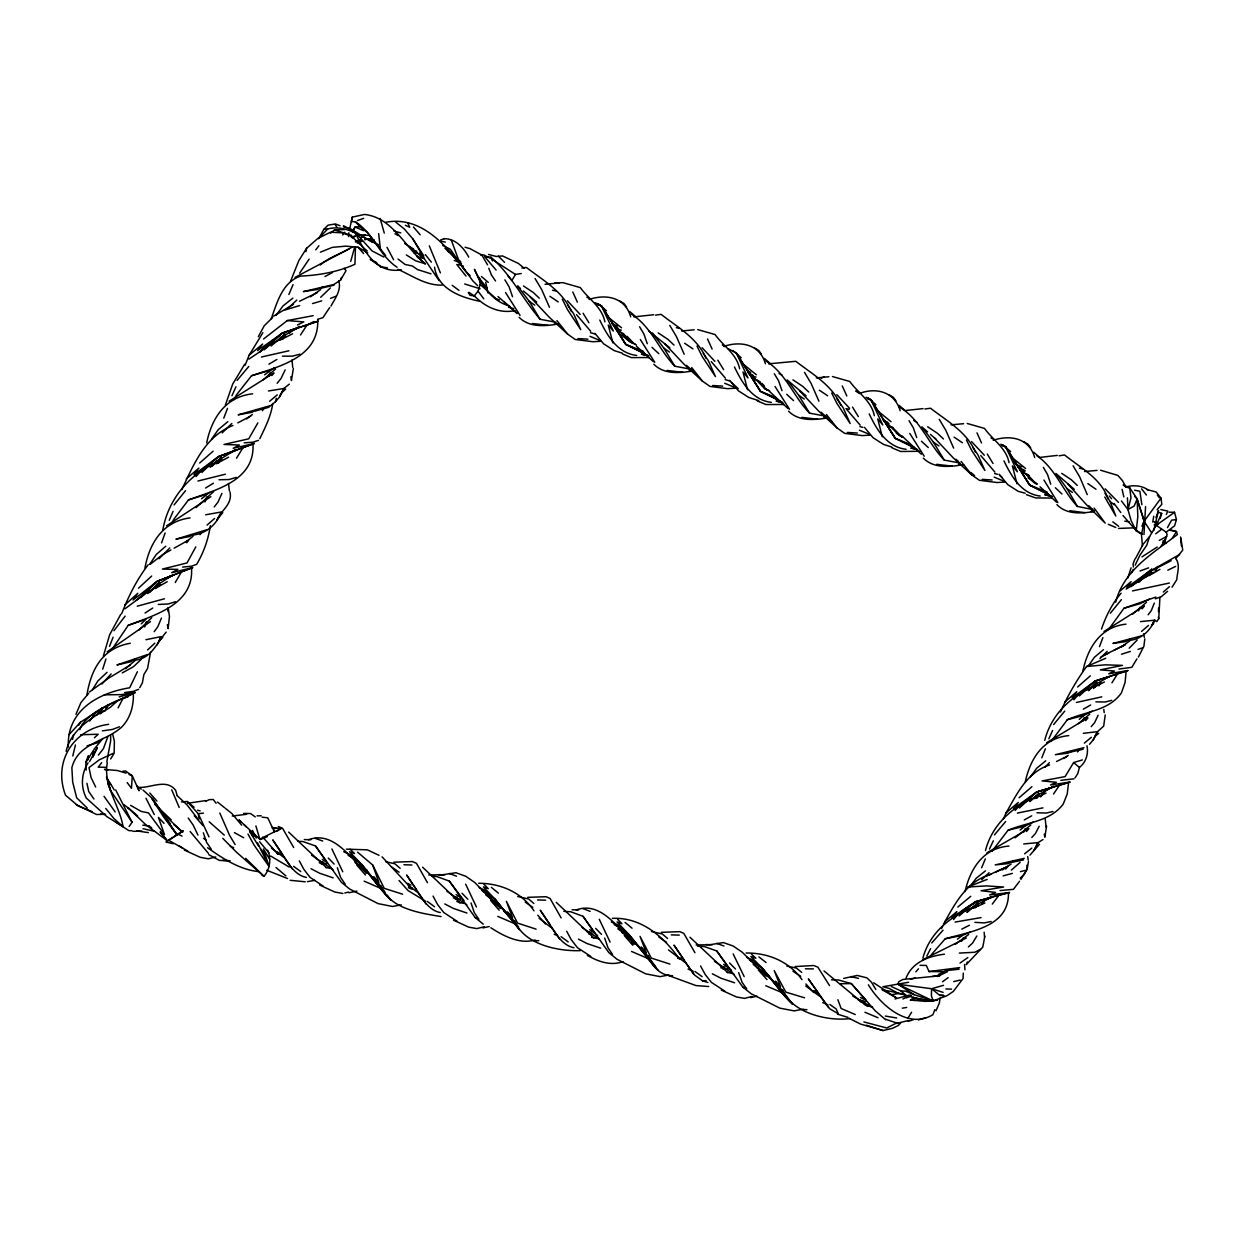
<?xml version="1.0" encoding="UTF-8"?>
<svg xmlns="http://www.w3.org/2000/svg" width="1245" height="1245" viewBox="0 0 1245 1245"><rect width="100%" height="100%" fill="white"/><g stroke="black" fill="none" stroke-linecap="round" stroke-linejoin="round"><path stroke-width="1.5" d="M1143.968 534.51L1145.571 506.528M1140.498 621.597L1154.753 620.181L1156.761 621.628L1158.753 618.687L1159.92 597.476M1158.488 611.668L1158.581 608.074M943.492 985.324L931.602 988.732L931.416 995.875L933.143 1000.964L947.056 995.673L953.312 991.425L963.054 978.554L963.272 973.123M133.293 692.282C133.978 704.95 130.834 717.478 122.026 726.753C106.043 741.74 78.046 742.674 71.868 767.776L72.692 782.109L76.676 797.78L87.321 808.161M92.675 757.256L93.001 751.638M68.319 747.109C66.561 710.646 97.981 692.92 129.682 687.785L137.386 671.74M348.538 236.55L348.865 232.722M191.45 567.051C194.671 604.152 155.687 614.688 128.235 625.332L112.626 648.427M261.932 874.955L263.956 876.309C270.056 869.492 271.348 858.505 267.706 850.242M150.552 652.271L147.548 668.503L143.891 674.525L142.381 682.851L139.751 687.645M1126.18 670.977L1125.06 682.556L1121.465 692.796C1109.062 710.708 1085.858 711.409 1067.339 719.703L1051.558 740.853M1142.179 534.338L1136.234 530.961L1137.821 516.504L1137.152 498.918L1129.806 487.915L1124.048 485.425M253.015 444.73C254.509 481.006 215.401 489.923 188.446 499.93L173.942 519.134L171.39 524.145M1068.615 782.514L1067.214 794.045L1063.183 804.161C1050.064 821.622 1026.985 822.276 1008.076 830.213L992.078 851.144M1144.809 638.918L1143.906 646.217L1138.397 657.111M230.029 491.899C232.644 504.894 220.91 509.999 216.879 520.223M272.733 403.567C270.99 416.281 265.216 427.408 259.785 438.707M1105.233 714.972L1103.677 726.1L1097.483 731.687L1093.235 739.732M317.724 319.934C319.078 357.253 279.627 366.279 251.552 375.725L236.659 394.634L234.013 399.598M210.343 525.732C208.257 539.505 203.698 552.5 196.679 564.327L191.388 566.226L182.564 567.082M354.747 246.977L350.716 261.372M1008.434 893.023C1009.135 927.136 970.182 931.525 945.22 938.777L931.244 954.806M1003.237 819.288L1006.162 812.736L1018.254 802.449L1013.554 808.534L1036.665 792.007L1069.953 782.062L1050.547 784.957L1056.351 782.28L1042.096 780.911L1065.129 776.6L1073.626 762.562L1079.415 767.418L1077.796 773.565L1075.042 777.829M293.353 368.473L291.439 380.596L290.91 376.675M1046.594 826.104L1044.835 837.216L1044.259 834.134M1028.432 861.587L1027.249 868.854L1024.137 874.441M940.177 997.852L939.275 1003.252L935.991 1010.769M1152.745 522.075L1153.741 516.224M87.99 759.792L88.628 756.291M984.857 936.115L982.772 947.149L966.229 964.626L967.396 961.965M406.368 254.945L415.565 260.781L425.339 263.8C404.952 247.568 392.875 217.486 364.411 214.451L352.273 217.144L351.417 221.579L355.323 221.781C373.422 233.157 379.46 255.77 397.062 267.224M1161.149 546.01L1165.538 539.77L1167.11 534.463L1166.191 532.175L1156.263 525.297L1161.678 513.391L1158.052 512.053M72.786 755.98L75.416 744.992M349.627 229.251L352.273 217.144M305.865 251.63L306.597 248.284L317.786 238.48L330.423 232.224L342.515 232.831L351.697 236.379L360.848 245.281M100.814 713.525L102.121 707.829L100.207 713.183M103.366 656.068L109.684 634.67L120.796 614.252M105.934 659.056L102.728 669.11M72.506 739.359L73.626 734.674M255.458 410.974L268.5 407.395L275.472 401.73L276.312 398.307M107.786 736.853L103.397 748.696L98.371 755.092M1153.695 530.557L1158.519 510.481L1155.951 517.624M106.805 761.847L110.665 740.791L110.634 735.095M1136.234 530.961L1131.145 520.69L1127.97 509.547L1130.958 497.922L1129.806 487.915L1126.009 487.137L1123.177 484.959M86.917 695.037C91.056 669.25 102.572 648.007 130.32 643.276M162.846 529.825C168.589 497.409 191.606 471.777 221.968 459.887M165.118 532.985L161.57 542.867M1102.883 637.642L1099.475 646.669M225.361 405.092L232.675 384.129L244.658 364.287M227.493 408.376L223.758 418.18M1167.483 527.584L1171.592 520.161L1176.432 519.554L1174.533 512.286L1169.008 512.193M1150.629 573.961L1151.656 570.428M1176.432 519.554L1174.595 525.826L1166.191 532.175M1045.364 748.79L1041.832 757.785M88.053 762.812C81.33 773.627 80.505 786.622 86.278 798.045L107.039 816.767L123.068 826.68C119.489 805.204 102.915 785.066 107.319 762.827M1160.107 518.527L1161.678 513.391M144.965 567.953C149.493 542.991 162.939 521.39 190.003 517.92M157.913 586.177L158.986 582.691M985.34 858.863L981.636 867.781M1127.768 578.131L1131.114 567.844M1174.533 512.286L1156.263 525.297L1149.524 536.719L1146.754 545.217L1139.875 555.286L1135.191 565.137M468.291 292.622L470.112 295.392L474.314 295.812L478.049 291.174L480.228 284.498L479.761 278.849L478.236 276.546M144.7 626.966L146.381 621.862M206.686 442.924C211.697 418.055 225.532 396.735 252.673 393.809M1082.948 670.759C1087.881 647.618 1100.471 626.982 1125.994 624.15M218.606 463.124L220.349 457.927M293.042 284.638L288.887 294.505M330.983 306.068C335.076 298.364 341.644 290.209 338.733 280.654M1095.024 687.256L1096.798 682.027M1138.63 610.844L1139.797 607.389M1025.289 781.735C1030.409 758.641 1043.077 738.02 1068.739 735.624M290.474 281.494L298.893 260.485L306.597 248.284M322.548 287.05L317.319 289.494L303.375 291.595L333.784 284.514L340.523 280.172L341.488 277.402M1020.869 879.452L1027.249 868.854L1026.876 865.275M965.031 891.529C970.415 868.512 983.27 848.016 1008.995 846.071M121.745 613.583C128.468 596.262 136.997 579.314 148.202 564.748M204.974 501.922L206.779 496.848M271.239 318.689C277.106 302.566 282.413 281.868 300.823 276.079C319.296 275.254 337.924 271.908 354.934 264.282L355.494 246.868M282.568 339.434L284.42 334.267M1036.836 798.278L1038.704 793.081L1036.245 797.952M86.216 770.095L85.843 762.345L88.27 755.746M1082.901 721.057L1084.162 717.665M1136.903 658.916L1131.829 667.32L1118.913 669.032M934.855 1009.602L932.941 1014.644C908.399 1029.755 880.806 1005.337 868.387 984.826M66.125 751.295C70.638 731.889 87.726 720.124 103.864 710.584M1101.498 629.067C1105.887 616.104 1112.127 603.638 1121.091 593.211M268.687 376.317L269.978 372.955M1141.93 526.261L1144.124 520.581L1137.152 498.918L1134.631 496.319M1135.051 558.787L1133.043 563.985L1133.401 567.035M1044.757 740.308C1051.62 713.307 1072.785 694.29 1098.183 684.61M109.513 646.357L113.124 637.222M976.531 906.391L977.885 902.967L975.302 907.761M985.464 850.568C992.498 823.459 1014.208 804.908 1039.808 795.633M1154.317 603.078L1151.267 610.704L1148.123 614.781M1115.691 602.144C1123.893 569.992 1152.932 553.294 1177.35 534.603L1176.525 531.568L1169.615 529.685M1023.966 831.862L1025.304 828.501M245.094 365.252L249.218 355.105L262.866 332.695M1166.316 514.481L1167.748 511.057L1160.822 509.563M181.817 489.612C193.597 464.618 205.114 436.295 232.924 425.479M1137.152 498.918L1134.195 506.015L1127.97 509.547L1121.465 500.957M161.461 618.065L157.773 626.826L154.178 631.682M922.887 958.09C930.217 930.995 953.032 914.001 978.601 905.473M75.961 714.319L80.925 702.569L88.597 693.418M79.867 729.648L82.03 724.512C95.818 707.362 116.672 701.806 135.129 692.516L121.294 694.617L104.3 694.834M1149.135 575.237L1151.267 570.226M169.227 520.332L173.071 511.353M1060.46 712C1067.525 695.924 1076.427 680.61 1086.574 666.495L1105.7 658.278M156.559 587.578L158.784 582.613M221.921 493.425L217.984 502.14L214.218 506.948M166.223 632.118C156.248 643.074 151.781 658.901 133.9 660.301M231.928 395.739L235.959 386.837M104.845 711.051L107.941 704.483M1048.85 738.767L1052.616 730.504M961.669 941.204L963.194 937.905M1131.767 572.56L1133.246 569.354M1098.106 715.268L1094.62 722.676L1091.243 726.644M217.813 462.767L219.369 459.483M941.438 928.614L942.823 925.689M989.448 849.043L993.323 840.826M943.445 924.366C954.853 903.839 966.26 881.398 990.755 874.364M285.167 369.874L281.012 378.527L277.137 383.273M145.898 639.712L161.134 636.6L159.018 641.004L162.784 637.269M1093.639 688.563L1096.005 683.661M157.119 644.91L161.134 636.6M92.83 756.913L97.328 747.731L89.578 761.504M329.692 307.577L322.906 317.662L317.506 319.327M1135.673 558.227L1143.143 544.221L1149.524 536.719M281.79 339.045L284.233 334.174M926.825 956.051L930.591 948.659M1039.17 826.244L1035.42 833.574L1031.84 837.449M1157.554 566.475L1155.189 571.004L1157.492 567.938M217.548 518.932L222.777 512.66M118.104 707.86L123.364 697.776M1108.548 629.55L1123.955 608.26L1155.905 597.055M142.584 656.504L140.887 659.663L133.495 666.682L122.29 672.891M258.322 336.679L264.282 325.723L272.655 317.491M352.491 231.679L355.043 227.041L360.023 226.73L367.368 232.473L385.67 255.536M318.658 238.713L323.902 229.251L328.089 225.158L335.356 223.944L340.056 225.75M1098.93 685.87L1100.813 682.509M1006.162 812.736C1017.118 793.703 1026.907 772.367 1049.597 764.944M200.103 534.65L201.923 531.506M78.653 725.337L80.474 722.209C95.554 712.451 110.898 702.211 128.157 696.764M175.249 582.52L181.163 572.389M1019.546 881.273L1013.414 889.35L1000.046 890.564M1040.711 796.94L1044.633 790.373M1172.059 587.158L1176.774 579.734C1177.147 572.793 1180.369 565.806 1176.151 558.974M291.221 330.018L289.291 333.24L292.061 330.594M352.242 231.679L355.043 227.041L363.649 230.698M521.235 273.542L515.508 274.445L511.851 280.514L507.587 275.425M262.477 410.694L264.36 407.566M110.649 758.952L114.166 753.147L114.384 741.18L112.688 734.254M976.843 936.007L972.501 943.165L968.361 946.931M195.776 546.897L187.015 562.958L162.426 569.074L177.848 569.37L171.685 572.731L192.617 567.564L157.026 581.415L133.059 600.028L137.806 593.258L124.811 604.977M92.488 689.73L97.857 680.953L107.023 672.347M236.534 458.176L242.744 448.107M907.901 1018.177L911.589 1012.201M911.48 999.968L913.239 997.136M1111.925 682.836L1117.279 674.323M340.523 280.172L346.017 270.694L344.087 268.157M906.095 977.994C912.274 962.152 928.848 956.098 944.457 954.199M85.843 762.345L94.667 748.51L102.915 738.425M257.855 422.895L248.735 438.816L224.007 444.449L239.46 445.041L233.189 448.278L254.322 443.5L218.311 456.697L193.971 474.719L198.873 468.073L186.252 478.936M1180.836 538.245L1182.75 550.119L1175.762 558.694M1172.385 537.964L1176.525 531.568L1170.02 530.308M983.892 900.368L981.838 903.543L984.453 901.209M300.527 334.952L307.017 324.992M96.519 715.361L100.689 708.95M149.696 564.312L156.325 554.445L165.756 546.213M1146.552 489.425L1156.138 492.008L1161.025 498.124L1144.124 521.235L1141.494 534.65L1142.412 546.104M299.609 273.184L309.133 259.131M129.138 826.54L132.063 822.214L115.692 789.937M1146.427 576.653L1151.749 568.825M1053.519 794.014L1059.23 785.626M186.797 542.773L188.649 540.081L174.129 548.173M1152.559 623.356L1154.753 620.181C1150.115 630.982 1140.747 639.852 1128.577 640.397M211.448 439.376L218.264 429.649L227.851 421.635M1087.974 666.433L1094.417 657.282L1103.412 649.703M1030.113 777.394L1036.618 768.321L1045.691 760.851M1077.61 751.949L1079.648 749.148M153.633 588.605L156.979 584.029M275.985 315.467L283.051 305.897L292.855 298.131M969.622 887.156L976.251 878.207L985.418 870.877M89.609 721.026L96.472 711.844M113.933 630.717L125.123 616.119M992.265 904.088L998.459 895.886M315.748 249.856L318.891 245.747M342.64 234.978L344.756 232.208M214.825 463.778L217.128 460.774M101.67 762.687L98.199 767.153L105.949 767.309M1142.132 608.836L1144.388 605.942L1103.988 631.495M1092.503 687.022L1096.036 682.509M1137.167 640.054L1129.199 648.194M174.067 504.91L185.567 490.654M1110.384 613.178L1121.403 599.639M278.755 339.994L281.121 337.037M1163.344 592.029L1169.428 586.66M1085.624 720.668L1087.928 717.82L1046.703 742.674M136.405 600.292L157.026 581.415L173.74 574.91L167.733 577.913L170.985 575.812M1053.675 724.497L1064.771 711.082M1034.206 797.998L1036.634 795.026M271.877 375.539L273.993 372.94L229.111 401.201M994.444 834.85L1005.633 821.56M237.079 380.394L248.829 366.403M111.116 673.95L101.95 684.019M1005.68 869.01L1007.796 866.442L986.958 875.842M1026.518 831.458L1028.868 828.625L986.911 852.825M1089.515 744.292L1093.577 739.437L1097.483 731.687L1083.321 733.289M196.056 476.539L199.745 472.182L218.311 456.697L235.243 450.503L229.158 453.382L235.243 449.616M931.758 942.963L943.041 930.155M330.392 287.937L320.681 297.259M275.472 401.73L279.705 396.797L283.907 388.487L289.307 384.114M973.092 907.776L975.598 904.85M1029.988 855.113L1034.066 850.288L1038.097 842.6L1042.983 839.55M1073.844 699.768L1077.641 695.364L1095.133 681.062L1108.813 676.689M106.307 707.86L108.829 704.966M1138.91 582.364L1149.835 570.319M915.838 971.847L918.483 968.828M259.691 352.413L263.473 348.133L282.35 333.069L299.438 327.233L293.275 329.972L299.469 326.392M147.548 649.952L154.8 643.214M1015.173 810.448L1019.032 806.106L1036.665 792.007L1052.352 787.338L1046.671 789.703L1050.033 787.898M169.802 547.956L159.049 558.74M1157.072 509.687L1161.803 504.365L1161.025 498.124M69.129 734.566L80.474 722.209M1020.137 862.38L1011.329 870.146M1107.147 651.4L1099.942 658.605M231.85 423.456L222.17 432.887M953.577 919.541C967.318 901.894 988.95 897.474 1009.462 892.525L989.588 894.968L995.533 892.416L981.091 890.735L1003.641 887.031L986.367 885.911L967.723 887L987.161 879.406M207.075 525.094L214.545 518.511M140.918 597.616L157.026 581.415L192.617 567.564M108.611 724.325C73.626 728.947 52.695 761.52 65.518 795.197L78.155 805.951L92.208 811.631M1045.022 767.231L1049.41 762.594M321.008 235.99L327.653 228.987C346.328 223.913 362.108 237.888 378.356 244.627M159.671 582.053L149.571 592.558M1141.572 631.402L1148.513 625.441M269.62 401.295L277.215 394.867M989.106 872.698L981.745 879.686M296.792 300.076L288.171 308.184M201.861 472.509L218.311 456.697L254.322 443.5M1079.368 695.955L1095.133 681.062L1127.814 670.573L1108.766 673.794L1114.477 671.024L1100.362 669.872L1122.43 665.39L1105.218 664.83L1086.574 666.495M1084.348 743.109L1091.398 737.289M220.987 457.351L211.977 466.315M138.584 630.328L151.765 617.691M1019.422 808.005L1036.665 792.007L1069.953 782.062M264.251 349.814L282.35 333.069L317.989 321.241L282.35 333.069L257.637 350.561L262.664 344.025L249.218 355.105M1088.488 690.695L1096.409 683.069M1079.415 767.418C1085.982 762.485 1088.706 753.614 1086.947 745.739M141.199 623.869L145.914 619.325L128.235 625.332M1024.619 853.805L1031.825 848.094M285.027 333.753L277.153 341.255M138.491 588.2L151.688 576.03M1042.688 793.61L1046.5 790.015M196.056 507.633L213.642 491.619M1029.973 801.562L1035.451 796.426L1053.784 786.14M959.195 915.946L975.411 901.691L991.456 897.412L985.635 899.653L990.849 897.069M147.735 593.585L156.014 585.85L171.888 575.517M94.433 737.756L98.184 734.254L80.738 734.721M1132.436 614.345L1146.505 602.284M1020.153 878.098L1024.106 874.472M201.472 498.778L209.549 492.444M1167.561 591.344L1161.227 596.744L1155.313 598.829M285.65 389.109L281.681 392.72L279.565 396.579L283.907 388.487L268.438 390.977M263.037 379.927L275.503 369.049M199.667 463.031L213.097 451.188M1077.61 686.991L1090.309 675.848M117.761 700.608L110.4 707.222L99.818 713.821M210.203 467.357L217.252 461.086L233.391 451.063M124.936 608.805L146.35 592.947L160.683 584.574M967.178 912.336L978.196 902.703M1019.11 797.734L1031.903 786.731M264.609 374.807L274.46 367.68M1078.466 723.61L1089.748 714.116M100.129 740.464L97.468 742.767L87.041 745.864M1088.27 690.352L1093.888 685.466L1108.704 676.782M1079.275 719.377L1083.788 715.455L1092.207 711.128M263.567 338.998L287.299 320.572L313.195 315.67M125.589 668.658L135.331 660.317M1064.708 702.133L1076.8 691.722L1072.163 697.854L1095.133 681.062L1127.814 670.573M1095.118 736.34L1098.681 733.274M957.794 907.045L970.726 896.322M271.145 345.985L281.183 337.411L297.555 327.731M1131.114 586.582L1147.283 572.793L1179.529 554.539M1120.22 590.861L1131.114 581.648L1126.881 587.484L1147.283 572.793L1171.171 560.732M1029.755 801.235L1035.451 796.426M1015.126 837.838L1030.844 824.984M1020.137 830.073L1024.744 826.213L1033.366 822.042M960.004 963.07L967.847 957.576M944.69 921.736L956.876 911.713L952.051 917.612L975.411 901.691L1009.462 892.525M330.501 233.173L334.516 229.92L344.647 229.594M352.771 246.65C342.515 253.466 329.816 256.626 320.292 264.998M249 359.074L271.177 344.102L285.93 336.321M1039.528 844.266L1033.848 850.615L1038.097 842.6L1023.701 843.954M185.894 542.011L193.084 536.268M966.898 911.916L974.15 906.127L989.635 898.034M89.36 692.033L108.175 678.447L130.165 665.11M150.178 564.296L162.83 554.476L170.907 549.979M246.681 418.896L252.346 414.523M957.452 939.197L962.276 935.477L970.197 932.116M1155.749 533.778L1161.601 529.281M955.117 944.441L968.657 934.513M1121.309 647.151L1130.195 640.475M361.237 237.53L365.003 234.745M272.344 827.676L281.012 828.532L276.686 831.427M942.527 981.791L948.176 977.605M927.105 1001.276L933.797 1000.482C916.771 1000.747 900.197 991.923 882.923 990.164M310.425 296.855L320.65 289.618M1063.837 758.578L1068.179 755.45M107.117 651.835L150.489 621.597M1002.334 869.975L1011.158 863.999M1157.227 547.022L1141.961 556.888M902.936 998.972L910.671 994.973M166.597 525.81L210.841 496.708M938.216 974.602L945.951 970.618L959.07 969.232M1126.165 589.087L1153.57 572.373M273.573 316.168L293.509 304.325M145.042 613.022L152.777 608.011M182.875 831.333L165.974 842.071L173.304 843.752M352.335 238.013L355.292 236.145M135.036 658.963L130.492 661.842L116.937 664.97L147.439 654.605M349.16 248.735L295.018 277.417M1151.469 624.959L1153.695 623.589M205.565 488.024L213.44 483.2M192.773 534.634L189.66 536.486L175.918 539.21L206.872 529.747M268.889 364.178L276.841 359.494M1083.337 709.183L1090.651 704.981M1149.057 575.595L1159.904 569.385M1108.221 676.72L1104.953 678.587L1109.139 676.751M255.132 410.539L251.972 412.344L238.153 414.834L269.325 405.932M155.08 588.589L167.219 581.726M306.581 325.505L313.709 321.568M1024.277 819.91L1031.7 815.817M183.139 830.68L168.464 840.188L187.715 850.942M216.241 463.794L228.551 457.195M324.976 276.514L332.477 272.531M237.826 422.88L250.883 415.923M1159.297 540.408L1166.721 536.486M1130.071 639.199L1125.324 641.689L1112.937 643.432L1141.214 635.93M926.062 1017.554L918.39 1019.951M125.263 697.62L135.129 692.516L119.115 696.935M980.344 949.39L974.788 952.269L959.319 953.079M205.705 801.422L209.16 799.648L213.237 799.508L216.132 803.29M1100.487 657.282L1108.766 653.034M1113.746 650.481L1125.34 644.537L1105.155 654.668M280.109 340.134L292.575 333.784M947.538 971.645L937.578 976.469M1093.048 687.738L1104.424 681.98M961.84 929.097L969.466 925.237M922.436 959.864L966.291 938.014M267.333 836.656L260.236 839.581L238.947 819.895L241.452 822.276M1056.523 761.504L1066.934 756.353M1071.198 751.575L1067.93 753.178L1055.324 754.703L1083.99 747.654M297.446 324.992L303.796 321.895L287.299 320.572M299.547 301.243L317.491 292.528M1167.81 570.179L1175.654 566.382M1149.446 599.125L1139.844 603.778L1123.955 608.26M1034.533 798.668L1046.049 793.081M995.875 871.998L1007.796 866.442M1014.753 860.56L1008.014 863.625L995.175 864.901L1024.261 858.35M821.264 378.184L824.346 376.784M281.012 828.532L259.8 839.13L255.879 825.933M973.076 908.29L984.842 903.014M910.266 1000.264L915.355 997.976M906.313 997.899L911.511 995.735M819.832 995.813L829.559 1008.637L838.321 1013.819L836.173 1008.948L829.886 1004.513M320.339 252.19L332.306 247.366L345.721 246.152L357.984 247.179L367.711 252.859M138.584 689.31L133.386 691.364L124.64 692.562M330.516 298.38L335.979 296.232M119.427 726.784L112.47 729.43L102.323 730.877M357.268 242.993L362.062 241.203M1140.031 570.973L1148.559 567.876M357.486 220.567L363.727 218.311M258.431 440.356L253.077 442.162L244.207 442.862M113.093 753.396L99.226 759.855L89.017 767.605L91.072 777.58L95.663 787.011M1138.039 649.361L1142.536 647.882M908.243 1021.398L913.472 1019.671M440.683 239.911L444.325 238.729M175.42 601.724L168.308 603.981L158.255 604.447M1121.465 654.232L1130.367 651.415M188.446 499.93L206.312 494.358M284.965 310.005L299.625 305.57M1073.626 762.562L1082.356 759.932M137.261 606.19L164.465 598.767M312.573 303.562L321.724 300.854M236.27 477.411L229.08 479.527L219.011 479.761M843.69 978.399L857.276 975.457L866.909 977.854L871.484 982.243L875.826 989.464M251.552 375.725L269.527 370.465M193.115 535.054C206.125 533.545 216.957 524.41 221.081 512.022L205.69 514.792M197.939 481.021L225.361 474.221M299.812 354.171L292.575 356.132L282.475 356.179M1073.953 778.825L1060.818 780.335M1003.143 875.889L1012.356 873.383M895.046 998.972L909.099 995.175M1132.468 590.924L1169.351 583.049M910.422 979.317L915.402 977.994M351.246 237.126L354.918 236.161M1067.339 719.703L1083.788 715.455M752.027 996.467L744.572 998.381L736.495 996.98L721.306 990.071M1083.134 749.241L1071.198 751.933M261.388 357.019L288.933 350.779M308.449 839.721C332.617 830.664 349.845 856.778 364.614 871.391M1111.754 700.344L1105.155 702.009L1095.88 701.869M1020.449 871.625L1025.429 870.364M484.383 926.716L476.851 928.599L468.727 927.151L453.6 920.211M334.033 285.183L320.837 288.264M215.774 856.949L208.304 858.817L200.103 857.26L184.353 850.039M1076.365 702.46L1101.794 696.858M344.787 893.007L348.538 892.074M576.373 909.877C600.355 901.178 617.349 927.183 632.024 941.625M908.539 1020.495L897.396 1023.219L885.662 1019.297M1008.076 830.213L1024.744 826.213M355.323 241.95L360.941 240.612M364.692 239.709L368.442 238.822L374.123 239.834M953.623 981.636L960.128 980.08M866.395 1025.226L883.016 1030.549L892.307 1028.354L898.065 1025.662L900.602 1023.11L895.809 1023.406L886.72 1027.981L863.859 1021.927M1052.99 811.491L1046.298 813.047L1036.96 812.783M1023.452 859.953L1011.298 862.427M850.148 1018.55C827.941 1021.491 792.038 1013.197 782.685 989.931M1017.367 813.094L1042.968 807.849M750.579 997.634L756.944 996.218M133.028 831.333L142.054 831.146M622.982 961.622C610.688 966.182 598.145 961.576 587.329 955.351M348.927 892.774L356.926 891.078M482.842 927.914L489.238 926.545M991.144 921.502L984.313 922.887L974.851 922.343M955.071 922.078L981.044 917.596M803.118 1009.119L794.248 1010.893L779.821 1008.139L751.124 993.728L742.86 987.145L716.793 950.993L704.405 946.558L697.527 946.2M580.248 950.635C557.729 951.382 523.974 944.473 514.574 920.818M945.22 938.777L962.276 935.477M232.224 816.035L246.681 814.292M668.861 974.991L660.052 976.64L645.61 973.808L616.96 959.241L608.805 952.565L583.002 916.289L570.692 911.76L563.829 911.34M908.601 982.258L882.876 986.74L889.148 988.374L898.423 993.51L902.189 993.619M401.295 904.85L392.455 906.469L378.044 903.605L349.534 888.946L341.379 882.269L315.53 845.977L302.924 841.542L297.664 841.278M535.07 940.006C519.43 944.41 503.727 936.053 490.841 927.774M1154.115 524.908L1157.788 524.254M891.918 994.662L898.423 993.51M307.375 881.647L314.689 880.371M902.298 1008.185L906.718 1007.438M355.79 240.923L361.206 240.02M364.816 239.429L368.442 238.822L373.982 240.487M557.869 324.058C544.937 326.237 529.109 327.575 519.134 317.304M692.593 370.994C679.661 373.173 663.834 374.512 653.858 364.24M827.318 417.931C814.37 420.11 798.543 421.448 788.583 411.177M962.043 464.867C949.095 467.046 933.268 468.385 923.308 458.098M1094.23 511.493C1081.734 513.547 1066.358 514.73 1056.927 504.614M795.119 966.571L813.701 965.529L817.84 967.147L829.528 985.573M187.544 803.274L205.674 800.613M696.126 944.986L710.039 944.706L723.345 942.589L733.18 946.013L742.285 952.254L766.033 976.002M1059.075 455.81L1064.568 454.97C1080.473 467.809 1101.311 478.469 1108.159 499.089M1084.504 471.544L1097.078 470.392M428.669 874.97L442.613 874.737L455.935 872.745L465.754 876.247L474.827 882.565L498.342 906.578M545.045 284.311L559.41 282.88M681.56 330.983L694.134 329.816M816.284 377.92L828.859 376.753M950.993 424.856L963.583 423.689M813.405 968.89L805.406 968.812M1126.725 486.702C1133.977 484.959 1141.945 485.534 1148.139 489.97M661.344 932.334L679.77 931.649L683.801 933.392L694.928 952.69M393.918 862.178L412.406 861.556L416.452 863.314L427.486 882.705M527.709 897.334L546.119 896.727L550.119 898.501L561.121 917.892M655.477 315.125L661.079 314.362C677.529 327.124 697.667 338.313 706.086 358.42M924.926 408.983L930.529 408.235C946.963 420.997 967.116 432.186 975.535 452.277M679.272 935.104L671.288 934.886M521.842 268.017L526.355 267.426C542.804 280.187 562.958 291.392 571.377 311.483M1135.627 527.787L1118.492 528.425M411.924 865.01L403.925 864.746M545.59 900.197L537.607 899.933M920.055 965.311L926.296 965.451L929.035 971.536L959.693 967.614M589.103 299.469C606.284 293.649 625.208 297.446 630.701 316.837M723.827 346.406C741.008 340.585 759.917 344.383 765.426 363.773M860.388 393.124C877.149 387.164 894.797 392.408 900.151 410.71M993.261 440.279C1010.349 434.536 1029.335 438.115 1034.673 457.553M1057.285 455.39L1039.622 457.444M633.861 316.899L653.656 314.736M768.585 363.836L795.804 361.299C812.238 374.06 832.391 385.25 840.811 405.356M905.224 410.554L923.105 408.609M913.846 1000.435L920.88 999.657M139.689 787.4C151.501 787.774 166.612 778.421 175.701 790.388L177.023 795.15M203.495 813.156L198.235 813.685L187.17 801.5L181.459 801.951M122.835 771.215L125.543 770.951L132.297 775.822L139.02 790.762L137.215 786.186L141.23 789.159M937.392 1000.217L925.455 1001.369L910.982 1000.108M932.349 976.438L939.882 975.738L902.89 979.473L898.797 981.682L898.003 984.25L914.048 994.615L933.143 1000.964L921.891 999.517M933.143 1000.964L898.003 984.25L931.602 988.732L939.648 995.3L943.212 994.973M385.888 222.248C420.826 215.665 446.255 245.094 464.899 270.398M323.902 229.251L327.653 228.987M514.901 310.612C499.385 313.865 484.974 306.877 474.314 295.812M577.945 338.562L587.936 339.185M712.669 385.499L722.66 386.121M847.394 432.435L857.385 433.058M982.118 479.356L992.109 479.994M649.345 357.533L631.246 357.611L622.516 353.953M784.054 404.469L765.971 404.547L757.24 400.89M920.662 451.281L900.695 451.484L891.949 447.826M685.139 962.152L694.617 975.084L702.6 980.858L706.133 980.609M346.375 849.168L367.337 849.837L379.009 855.315M600.744 341.286L592.807 341.737L575.237 339.48L567.642 334.142L549.045 317.039L530.074 296.839M735.453 388.222L727.516 388.658L709.961 386.417L702.367 381.079L683.754 363.96L664.799 343.776M870.177 435.159L862.24 435.594L844.67 433.353L837.091 428L818.479 410.897L799.523 390.712M1004.917 482.095L996.965 482.531L979.395 480.29L971.816 474.936L953.203 457.833L934.248 437.649M860.528 1001.883L865.773 1001.587M1051.776 498.016L1035.684 497.938L1026.44 494.67M554.912 282.911L563.005 282.662L580.341 287.626C588.667 299.189 601.957 306.955 604.899 321.864M338.049 229.811L334.516 229.92L351.619 235.429M105.576 814.339L96.503 814.495L76.116 804.581M257.03 815.848L261.217 815.786M722.816 968.983L728.201 968.906M100.907 813.841L104.487 813.794M840.204 983.721L851.3 983.597L866.131 1000.342L860.419 997.478M480.601 255.007L483.947 254.976L490.001 258.166M321.319 864.03L326.719 863.983M589.025 934.248L592.604 934.217M455.296 899.123L460.681 899.077M746.097 953.001C767.9 952.861 788.894 961.202 801.982 979.659M612.353 918.359C640.942 917.083 663.46 936.24 679.194 958.837M478.671 883.265C500.474 883.327 521.313 892.105 533.981 910.826M929.035 971.536L942.636 971.691M831.458 979.862L838.43 979.955L851.3 983.597L875.142 1010.707L885.615 1019.733M243.584 813.39L250.572 813.545L255.287 816.922M648.318 955.833C651.882 966.229 660.799 976.142 672.549 975.675M945.858 988.981L951.553 989.121M401.419 269.869C375.585 273.791 364.536 251.397 354.809 231.975L343.495 225.718M534.899 940.629L538.743 940.722M548.173 325.35L532.44 323.513M682.882 372.286L667.164 370.45M817.607 419.223L801.889 417.386M952.332 466.159L936.614 464.323M304.262 839.566L310.876 839.784M705.79 944.566L712.296 944.784M230.123 860.777L219.353 860.388L208.802 854.677M438.364 874.612L444.885 874.861M803.243 1009.539L806.962 1009.679M554.243 324.105L557.916 324.245M688.967 371.041L692.64 371.181M823.692 417.962L827.365 418.118M958.417 464.899L963.926 465.132M572.093 909.753L578.583 910.002M891.295 986.522L901.038 990.973L905.426 991.144L914.048 994.615M1084.893 512.66L1069.797 510.715M132.017 830.742L128.795 830.602L115.505 821.84M860.279 1001.182L863.905 1001.338M1090.838 511.43L1094.433 511.586M442.224 285.089C425.961 285.681 412.235 275.705 397.98 269.34M222.575 860.373L229.298 860.731M431.797 876.293L436.964 876.604L449.352 881.133L463.965 900.508M708.654 986.522L695.971 985.573L668.705 975.582M305.196 881.802L290.163 880.293M441.041 916.569C419.876 913.036 389.343 908.803 380.923 885.615M720.793 967.816L724.45 968.112M413.776 252.673L417.62 253M319.249 862.863L324.758 863.314M360.412 234.698L369.843 235.507M453.273 897.925L456.915 898.236M555.986 322.268L540.081 319.265C522.884 299.158 511.244 274.772 490.997 257.248L484.71 256.688L496.117 270.072M272.359 828.018L275.939 828.361M632.32 943.834L636.086 944.192M262.072 817.171L267.722 817.794L274.398 831.769L273.2 827.443M866.536 1005.68L870.084 1006.084M142.817 825.17L147.797 825.777M444.2 238.667C455.468 238.589 463.871 247.848 468.696 257.124M107.988 769.908L104.44 769.426L117.466 770.53L126.134 773.161M136.826 830.929L148.388 832.609M786.887 966.104L796.364 968.05L801.749 972.392M885.319 1016.06L896.711 1017.974M380.192 266.71L387.382 267.815M939.648 995.3L944.379 996.031M850.677 976.562L858.49 978.399M277.153 853.541L280.732 854.132L277.604 852.078M385.561 861.649L394.945 863.812L400.159 868.294M651.431 931.525L662.34 933.968L667.538 938.45M517.764 896.509L528.674 898.983L533.84 903.496M365.236 872.776L368.862 873.414M1124.764 521.141L1129.277 521.935M630.997 942.652L636.397 943.601M342.904 893.474L334.812 892.027L319.732 885.071M499.089 907.916L502.7 908.554M859.128 1000.404L862.707 1001.073M727.173 972.407L732.465 973.388M631.308 314.082C651.119 326.33 658.994 349.892 674.806 366.201L692.469 369.547M766.033 361.019C785.844 373.251 793.719 396.828 809.53 413.138L825.435 416.141M899.232 406.99C920.055 418.958 928.07 443.344 944.239 460.074L960.144 463.078M591.546 937.361L598.596 938.699M325.676 867.454L330.968 868.465M459.592 902.563L463.124 903.247M677.607 957.607L681.077 958.276M721.135 966.416L724.855 967.147M1134.553 490.188L1139.875 491.246L1141.867 504.723M319.7 861.447L323.42 862.194M411.877 887.841L408.422 887.156L412.064 888.494M258.197 871.562C239.211 869.43 222.731 858.459 207.542 847.736M552.531 290.256L556.064 290.972M453.631 896.556L457.351 897.303M587.344 931.696L591.048 932.427M1036.82 455.748C1055.2 468.198 1062.53 490.561 1077.392 506.435L1092.316 509.454M440.932 241.188L445.305 242.09M760.788 972.345L765.955 973.434L760.928 970.867M361.128 868.014L364.583 868.761L361.237 867.034M648.178 355.65L641.393 354.156L648.785 355.899L625.784 344.414L601.506 305.928L595.048 302.628M782.903 402.586L776.117 401.092L781.658 402.4M917.627 449.523L910.842 448.029L916.382 449.336M626.92 937.858L632.071 938.979L627.075 936.38M493.238 902.781L498.389 903.932L493.378 901.318M143.004 828.703L154.722 831.349M479.776 301.274C460.977 297.446 437.617 289.105 434.552 267.177M1051.916 496.428L1044.804 494.747L1051.994 496.49M914.095 997.618L921.751 999.455M1079.384 468.151L1082.465 468.898M197.535 810.23L200.118 810.853M508.536 307.297L513.796 308.589M849.246 409.387L845.993 408.578L860.155 425.136M857.727 999.548L862.707 1000.793M676.315 327.653L679.428 328.431M488.538 254.462L496.304 256.486L502.513 255.925L518.387 263.458L524.238 268.251M1025.18 493.191L1018.192 491.339L1007.781 484.647L999.128 474.221M590.457 332.711L594.783 333.909M725.181 379.647L729.508 380.845M859.906 426.584L862.785 427.377M994.615 473.52L997.51 474.314M315.343 838.367L322.72 841.044M393.902 231.01L400.75 232.893M343.418 226.839L350.608 228.831L371.866 241.95M872.636 1007.174L865.322 1005.151L824.003 970.929M883.016 1030.549L860.668 1024.121L849.152 1018.363M465.07 247.273L470.05 248.658L481.831 255.023L487.558 264.874M636.693 355.447C617.458 353.175 607.389 335.885 599.779 320.058M771.402 402.384C752.182 400.112 742.098 382.822 734.488 366.995M906.127 449.305C886.907 447.048 876.822 429.758 869.212 413.931M615.964 328.664L621.286 330.158M750.688 375.601L756.011 377.095M885.397 422.537L888.961 423.533M1020.044 469.443L1025.351 470.937M1040.229 496.055C1021.211 493.767 1011.531 476.43 1003.937 460.852M716.715 943.368L723.967 946.029M1157.368 522.744L1154.271 521.842L1157.321 523.6M449.321 873.476L456.526 876.215M583.002 908.617L590.161 911.356M464.665 283.984L480.056 288.762M837.511 1014.146L847.969 1017.398M702.6 980.858L707.891 982.507M931.602 988.732L943.119 992.358M573.992 947.741C563.145 945.655 557.231 935.586 551.333 927.276M440.279 912.569C429.432 910.453 423.533 900.415 417.651 892.089M430.988 273.838L417.495 269.558L412.375 265.994L405.107 264.485L398.042 259.038M622.344 353.175L614.112 350.561L603.623 343.838L594.97 333.411M758.703 400.641L748.836 397.497L738.347 390.774L729.694 380.347M891.778 447.048L883.561 444.434L873.056 437.711L864.419 427.284M413.356 250.152L416.842 251.272M306.41 877.445C295.579 875.297 289.649 865.306 283.798 856.965M1154.504 522.278L1157.912 523.382M643.572 351.464L625.784 344.414L614.423 326.486L619.076 332.415L611.871 323.467M287.564 878.534L266.757 870.255M458.144 264.407L463.451 266.181M1047.138 492.117L1029.631 485.083L1005.664 446.737L1000.824 444.263M734.612 982.787L720.948 978.212L712.373 973.808M600.65 948.176L587.017 943.554L578.458 939.119M466.968 913.052L453.336 908.399L444.792 903.948M333.178 877.881L319.576 873.212L311.048 868.745M408.92 888.012L411.955 889.086L382.091 856.84M1002.147 445.477L1005.664 446.737L1029.631 485.083L1050.204 495.557M867.423 398.54L870.955 399.801L895.217 438.287L914.935 448.122M596.215 304.045L601.506 305.928L625.784 344.414L645.003 353.58M677.7 957.934L681.342 959.257M804.581 997.821L785.813 992.109L774.234 970.602L780.537 986.678L775.261 981.231L792.365 1003.984L781.424 992.172L762.983 968.906L750.922 956.533L755.824 958.245L751.389 954.043M402.617 894.19L384.223 888.339L372.722 865.057L357.595 852.187M1002.35 445.461L1005.664 446.737L1017.383 471.793L1012.418 465.863L1016.963 483.698M867.625 398.54L870.955 399.801L895.217 438.287L914.452 447.437M596.526 304.029L601.506 305.928L613.303 331.03L608.276 325.069L612.836 342.904M416.857 256.159L422.226 258.229M669.919 964.081L651.322 958.09L640.054 936.38L646.248 952.534L641.05 947.025L655.757 966.867M536.113 929.159L517.562 923.09L506.388 901.364L512.52 917.518L507.353 911.994L518.62 927.276M1100.611 470.237L1117.839 475.403L1122.399 480.554L1126.009 487.137M967.178 423.471L984.499 428.42C992.825 439.999 1006.116 447.749 1009.057 462.673M832.454 376.535L849.79 381.484C858.101 393.062 871.391 400.812 874.348 415.737M697.729 329.598L715.066 334.547C723.376 346.126 736.666 353.876 739.623 368.8M742.86 987.145L746.206 988.468M129.013 774.514L132.297 775.822L131.472 788.272L127.177 782.56M449.352 881.133L475.108 917.472L478.453 918.81M1162.612 542.089L1165.974 543.442M454.223 260.376L461.397 263.286M499.401 299.967L495.992 298.582L480.228 284.498M278.351 826.524L282.506 828.221L293.695 847.534M994.148 477.146L1004.061 481.208M859.423 430.21L869.337 434.272M724.699 383.273L734.612 387.351M589.974 336.337L599.903 340.414M456.822 901.411L460.074 902.75L422.584 867.189M909.488 444.185L895.217 438.287L883.857 420.359L888.51 426.288L883.717 420.328M774.763 397.248L760.493 391.35L736.231 352.864L728.154 348.74M277.23 852.685L280.732 854.132M864.948 1012.278L878.052 1017.756M765.722 985.744L782.763 992.903M822.821 1002.661L828.003 1004.839M1108.315 524.285L1115.785 527.475M855.253 1014.55L841.122 1008.497L837.869 999.688M631.495 951.429L648.474 958.712M1016.854 464.852L1021.694 466.937M747.467 371.01L750.719 372.411M612.742 324.073L617.629 326.174M688.065 969.077L693.232 971.318M497.798 916.382L514.745 923.697M554.227 934.232L557.682 935.726M364.131 881.164L381.032 888.494M230.325 846.211L233.671 847.658M425.728 901.302L408.142 890.642L399.038 880.48M746.72 957.265L751.466 959.413L762.983 968.906L776.584 985.309L771.573 979.877L774.437 982.289M887.918 425.588L893.101 427.938M902.641 436.979L896.369 433.213M753.194 378.651L760.119 381.795M747.716 370.979L764.492 388.502L769.628 390.821M620.197 332.508L623.667 334.08M634.903 343.885L629.783 341.566L621.239 334.889M1024.246 473.271L1029.382 475.606M1036.945 483.791L1028.012 477.847M509.594 306.021C491.51 301.119 481.971 285.089 474.423 269.293L481.052 283.829M343.729 851.751L350.078 854.661L361.564 864.31L370.092 874.83M405.356 225.267L409.667 227.259L407.878 222.948M611.311 921.954L617.582 924.895L628.927 934.544L635.028 942.06M479.2 887.607L483.916 889.817L495.261 899.512L508.66 916.04L503.743 910.531L507.991 914.204M1017.741 466.999L1023.981 469.956M883.063 420.079L887.778 422.304M748.338 373.142L753.069 375.367M613.614 326.206L618.345 328.431M777.985 399.676L760.493 391.35L749.148 373.422L753.801 379.351L747.794 371.897M177.895 834.088L182.066 836.095M1048.259 494.125L1029.631 485.083L1019.499 468.851M649.112 331.326L669.857 347.822M781.86 402.01L760.493 391.35L736.231 352.864L748.012 377.966L743 372.006L747.56 389.841M376.737 262.602L370.201 259.333L381.235 266.741M800.768 976.267L792.94 971.209M866.1 397.326L870.955 399.801L882.736 424.903L877.725 418.942L882.285 436.777M902.516 437.119L899.217 435.439L884.806 420.685M764.492 388.502L769.441 391.039M636.366 344.943L629.783 341.566L612.991 324.042M990.973 437.944L994.21 439.641M1037.038 484.056L1033.615 482.266L1017.087 464.821M856.249 391.008L859.501 392.704M586.8 297.15L590.052 298.831M243.631 837.729L234.433 832.609M289.229 867.049L270.694 856.031M383.802 257.03L372.022 250.883L354.809 231.975L358.404 236.052M442.738 245.436L450.363 249.28L465.895 271.752L470.096 275.581M407.675 883.327L410.99 885.102M913.768 420.483L916.849 422.164M779.043 373.547L782.125 375.227M491.51 258.96L515.508 274.445M399.131 872.185L391.475 866.925M666.511 942.34L658.916 937.096M532.813 907.372L525.219 902.096M881.911 989.666L896.618 997.976L873.694 982.819M852.747 996.109L870.893 1006.536M404.625 243.475L413.682 249.062M130.6 805.344L141.152 811.413L148.497 812.923L164.542 834.726L158.426 817.389L164.06 823.334M394.992 233.764L398.182 235.601M694.959 971.473L702.102 976.64M293.618 866.333L300.745 871.531M561.075 936.691L568.187 941.905M427.408 901.489L434.521 906.718M224.333 807.507L217.486 802.029M1023.997 441.851L1028.137 444.309L1030.673 447.826M889.272 394.914L893.412 397.373L895.995 400.906M754.548 347.977L758.687 350.436L761.271 353.969M619.823 301.057L623.963 303.5L626.562 307.033M749.49 960.128C768.663 969.264 776.989 990.289 792.365 1003.984M765.675 973.076L756.68 967.521M962.385 442.722L954.075 437.135M827.66 395.785L819.366 390.199M692.936 348.849L684.641 343.262M558.227 301.912L549.917 296.326M348.102 855.362C367.353 864.559 375.29 885.849 390.556 899.746L387.179 895.155M631.682 938.714L622.033 932.598M1154.411 521.639L1157.399 523.476M498 903.652L490.546 898.937M367.368 870.379L355.307 862.816M614.112 924.646C633.954 934.03 642.451 955.553 658.029 969.917M481.955 890.502L495.261 899.512L519.43 929.61M1095.974 489.254L1087.85 483.605M813.95 990.615L818.541 993.494L808.379 978.912L828.516 1007.361M179.202 845.915L182.859 848.296M724.792 991.098L711.393 982.383L705.121 974.368L700.593 966.011M590.799 956.409L577.447 947.694L571.206 939.648L566.708 931.276M457.071 921.269L443.765 912.523L437.54 904.461L433.058 896.089M1142.147 534.167L1135.347 529.67L1123.006 515.539M714.428 961.202L734.425 974.633M323.249 886.113L310.005 877.351L303.811 869.259L299.314 860.886M1061.752 473.365L1071.385 479.807L1077.283 485.441M927.681 426.786L937.485 433.322L943.461 438.971M792.956 379.849L802.76 386.386L808.736 392.035M658.231 332.913L668.051 339.449L674.012 345.098M523.507 285.976L533.327 292.513L539.287 298.162M311.53 855.175L333.006 869.71M582.115 927.478L598.954 938.886M446.924 891.311L466.844 904.866M723.61 964.361L731.531 970.291M322.268 859.377L327.419 862.909M468.898 292.295L474.999 296.497M589.756 929.673L597.631 935.633M456.09 894.532L461.226 898.065M927.587 431.875L921.845 426.848L933.376 442.084L938.963 445.975M806.137 395.894L787.12 379.912L798.652 395.163L804.239 399.038M652.396 332.975L663.943 348.226L669.514 352.102M520.457 288.466L517.562 285.93L529.218 301.29L534.79 305.181M855.829 391.023L859.455 393.591M722.318 344.943L724.73 346.655M1074.295 489.316L1055.884 473.489L1067.012 488.585L1072.443 492.429M606.642 315.965L621.551 327.793M536.688 302.021L523.351 291.003M753.241 964.408L773.161 980.982M453.46 256.314L460.666 261.575M805.717 985.993L819.039 995.798M354.965 861.96L370.31 875.204M452.106 285.276L458.969 290.365M617.816 928.754L628.569 936.8L639.043 946.682M485.674 894.828L494.903 901.738L507.944 914.11M668.472 949.904L684.501 962.043M271.472 848.032L283.113 856.887M203.542 838.258L206.141 840.235M539.101 918.296L550.726 927.167M408.313 885.319L417.028 891.98M1112.828 521.811L1118.664 526.308M209.191 821.778L224.271 835.115M758.921 956.907L766.048 962.541M123.815 804.55L129.371 808.954M395.91 222.248L404.267 228.94L412.795 238.838L423.798 255.894M225.174 808.161L232.052 813.685L241.639 825.17M1105 493.347L1110.073 501.455L1114.182 504.77M879.079 411.971L891 421.666M744.354 365.034L756.275 374.729M409.091 246.448L424.358 258.867M1013.772 458.891L1025.615 468.556M498.389 256.205L504.536 262.322M187.17 801.5L194.064 807.242M475.108 917.472L483.262 924.163M143.035 790.046L152.917 798.979L177.023 834.835L165.32 817.903L170.518 823.832M632.024 928.194L625.052 922.42M491.386 887.358L498.373 893.147M970.789 472.446L974.602 475.652M417.199 256.952L425.339 263.8M194.313 815.724L203.013 825.637M481.41 276.499L488.258 282.35M276.032 867.516L285.868 875.857M419.549 252.953L423.487 256.314M899.046 405.341L904.617 410.119M764.321 358.404L769.892 363.182M629.612 311.468L635.168 316.246M137.635 815.973L127.768 807.507L146.272 825.155L167.546 840.842L160.138 831.862L166.503 840.204M148.933 825.637L151.75 828.049M1002.536 444.652L1010.613 451.608M867.827 397.731L875.904 404.687M733.103 350.794L741.195 357.751M598.378 303.858L606.471 310.814M361.953 246.432L367.197 250.93M173.973 824.688L182.47 831.971M1033.661 452.231L1039.108 456.931M375.71 880.231L370.045 875.328L374.963 880.837L372.535 877.834M901.038 990.973L905.629 994.957M930.451 434.396L936.193 439.423M497.984 296.528L517.282 313.507M921.378 454.254L901.816 435.812M788.101 408.593L769.752 391.693M653.376 361.657L636.366 346.157M504.303 302.021L517.22 313.444M123.068 826.68L113.902 818.525L105.716 808.394M1056.476 502.124L1040.026 486.795M999.517 475.154L1002.272 477.644M731.406 382.495L738.285 388.72M955.911 459.203L958.666 461.708M821.186 412.266L832.236 422.304M686.462 365.33L694.757 372.846M560.032 325.925L562.802 328.431M182.641 832.282L163.017 813.421M154.613 804.145L171.156 819.77M921.456 441.244L928.272 447.546M786.731 394.307L793.547 400.61M652.006 347.371L658.823 353.689M727.656 972.532L689.963 937.236M177.148 795.664L187.139 805.017L197.239 818.183M1055.355 487.76L1061.954 494M326.268 867.578L288.638 832.111M243.973 824.641L246.479 827.022M593.756 937.874L556.266 902.36M1088.799 505.766L1094.355 511.072M444.916 248.253L448.651 251.801M447.562 250.79L459.514 262.446L472.789 280.841L477.675 285.712M350.047 849.199L354.467 853.51L349.534 851.767L361.564 864.31L375.663 882.798L390.556 899.746M1105.155 488.834L1118.524 502.435M245.67 858.35L263.956 876.309L236.254 852L222.777 838.336M107.49 781.144L111.132 784.723M971.551 441.601L984.313 455.219M836.827 394.665L849.588 408.282M702.118 347.728L714.879 361.346M567.393 300.792L580.154 314.409M483.978 884.339L488.289 888.665L483.418 886.907L495.261 899.512L519.289 929.284M617.66 919.417L621.955 923.728L617.084 921.985L628.927 934.544L655.524 967.1M420.156 234.776L413.464 226.995M729.586 963.007L735.484 968.983M328.275 858.054L334.142 864.077M595.67 928.381L601.506 934.388M892.307 427.144L902.158 437.322M757.582 380.207L767.434 390.385M622.873 333.271L632.709 343.464M462.019 893.241L467.855 899.279M1026.876 474.034L1036.462 484.134M761.784 383.273L764.446 386.075M627.075 336.337L633.705 343.355M355.323 221.781L360.023 226.73M208.475 853.447L190.158 831.536M805.889 983.955L813.716 992.53M254.54 836.189L249.467 830.617L253.544 836.78M758.298 969.917L766.982 979.582M1068.07 484.212L1086.2 504.427L1105.155 523.087L1094.106 508.038M637.44 945.577L642.373 951.071L637.487 945.064M357.984 247.179L363.618 253.513M262.711 837.107L278.055 854.381M149.805 793.018L156.917 801.049M356.895 865.244L365.485 875.002M624.29 935.509L632.865 945.251M490.623 900.446L499.183 910.204M537.793 915.2L545.419 923.946M1109.264 496.024L1111.583 498.716M1163.11 540.579L1165.476 543.318M487.246 288.435L479.761 278.849M980.733 455.53L994.879 472.073M711.284 361.641L725.43 378.2M576.559 314.72L590.706 331.263M104.035 796.333L115.178 811.927M259.614 841.76L268.967 852.887M1157.336 495.152L1159.437 497.751M1013.601 461.257L1017.165 465.723M1019.546 468.696L1023.11 473.162L1018.488 467.233M425.339 254.602L431.33 262.135M456.775 264.454L466.035 276.11M961.124 461.444L971.816 474.936M826.415 414.507L837.091 428M691.691 367.571L702.367 381.079M556.966 320.65L567.642 334.142M1141.603 488.865L1146.412 494.996M1151.563 532.782L1144.124 521.235L1137.214 499.572M260.563 848.825L265.045 854.677M478.049 291.174L483.776 298.816M176.915 834.819L163.266 816.455L151.812 798.356L160.605 810.402M1114.042 503.416L1120.765 512.504M384.938 892.089L373.671 876.791L378.853 882.316L372.722 865.057M693.527 973.963L673.981 945.111L683.925 959.77M559.659 939.15L540.252 910.204L550.15 924.895M132.063 822.214L110.634 790.544L107.724 783.494M716.793 950.993L728.776 967.863M425.977 903.963L406.601 875.002L416.468 889.708M335.17 224.676L336.741 226.886M292.155 868.823L272.748 839.877L282.584 854.584M583.002 916.289L594.892 933.205M315.53 845.977L326.346 861.369M972.672 447.235L977.792 454.549L984.888 470.454L971.676 450.425L966.447 439.952M836.92 398.851L843.083 407.613L850.179 423.518L836.951 403.489L831.722 393.015M703.223 353.378L708.358 360.692L715.455 376.581L702.227 356.552L696.998 346.079M567.471 304.978L573.634 313.756L580.73 329.66L567.518 309.632L562.289 299.142M188.228 818.027L193.271 825.233L197.955 835.13M746.704 988.95L742.051 982.243L738.69 972.641M93.935 799.025L88.753 791.54L86.948 783.323M924.226 456.23L909.753 433.416M789.517 409.294L775.044 386.479M654.792 362.357L640.319 339.543M520.068 315.421L505.594 292.606M211.23 849.168L206.639 842.429L203.324 832.796M495.526 280.996L491.448 275.005L488.787 268.22M612.54 954.448L607.965 947.71L604.681 938.076M345.176 884.137L340.601 877.383L337.333 867.734M478.858 919.355L474.283 912.601L471.03 902.952M439.034 280.592L425.245 260.127L412.795 238.838M249.763 831.676L258.633 846.195M1057.876 502.669L1043.948 480.072M257.622 842.958L269.044 866.489L254.136 845.184L247.973 834.041M106.416 777.16L114.291 789.968M987.269 454.051L993.059 463.513M852.545 407.115L858.334 416.577M717.836 360.178L723.61 369.64M583.111 313.242L588.901 322.704M269.714 859.299L263.411 848.95L269.044 866.489M933.376 442.084L944.239 460.074M798.652 395.163L809.53 413.138M663.943 348.226L674.806 366.201M529.218 301.29L540.081 319.265M145.976 798.247L154.271 814.526M235.118 844.592L229.687 835.566L219.82 813.078M939.228 419.3L945.842 430.365L953.623 448.091M909.052 420.685L913.332 427.813L916.709 437.602M804.503 372.364L811.118 383.429L818.899 401.155M774.328 373.749L778.607 380.877L781.985 390.665M669.779 325.427L676.393 336.508L684.174 354.218M639.603 326.812L643.883 333.94L647.275 343.729M535.054 278.507L541.684 289.571L549.465 307.282M504.894 279.876L509.158 287.004L512.551 296.792M1073.097 465.817L1079.633 476.773L1087.258 494.623M1043.372 467.404L1047.512 474.454L1050.733 484.165M1067.012 488.585L1077.392 506.435M1104.766 497.035L1115.8 516.021L1110.073 501.455M387.008 247.35L393.622 259.769M252.47 830.415L256.205 838.056M733.149 953.903L744.168 976.578M209.004 836.905L198.235 813.685L199.044 819.148M331.901 848.965L342.764 871.749M599.265 919.292L610.097 942.076M465.646 884.168L476.43 906.982M976.967 432.855L981.527 442.94M842.258 385.919L846.818 396.003M707.533 338.982L712.093 349.067M572.809 292.046L577.369 302.13M171.717 789.828L179.187 807.476M440.403 272.888L429.292 245.841M490.997 257.248L492.475 260.921M451.11 239.6L459.514 262.446M106.774 777.829L110.634 790.544M380.145 218.466L384.269 233.095M1158.348 617.069L1158.753 618.687M1122.072 489.363L1123.846 496.879M1143.579 633.861L1144.342 637.44M485.721 282.273L487.962 292.933M167.328 624.772L168.091 628.616L169.46 616.431L168.371 608.961M1143.206 516.908L1144.497 524.223M1144.124 520.581L1144.762 524.254M1027.701 856.591L1028.245 860.155M167.655 608.074L168.184 611.715M1103.786 709.385L1104.222 712.685M1164.744 539.381L1165.164 542.82M228.473 483.48L229.36 490.795M1181.412 545.979L1180.556 536.984M1045.178 818.899L1046.111 827.147M378.667 233.609L380.472 249.747M93.608 751.389L93.982 754.875M291.999 359.961L292.715 367.322M964.533 964.439L964.953 969.824M984.172 932.24L984.546 937.174M1127.425 497.798L1127.97 509.547"/></g></svg>
